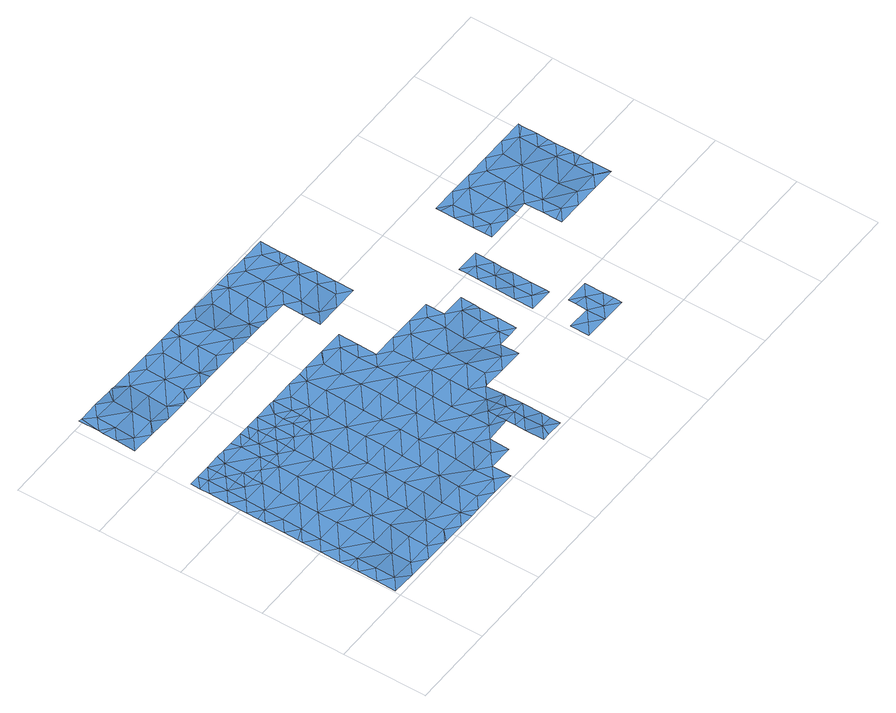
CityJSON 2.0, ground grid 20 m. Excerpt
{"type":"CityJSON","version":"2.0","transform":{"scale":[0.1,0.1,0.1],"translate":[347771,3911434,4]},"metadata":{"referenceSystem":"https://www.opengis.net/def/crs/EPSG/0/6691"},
"CityObjects":{
"waterbody1":{"type":"WaterBody","attributes":{"name":"7","class":"1140","function":"1","WaterBodyRiverFloodingRiskAttribute.description":"4","WaterBodyRiverFloodingRiskAttribute.rankOrg":"2","WaterBodyRiverFloodingRiskAttribute.adminType":"2","WaterBodyRiverFloodingRiskAttribute.scale":"L2"},"geometry":[{"type":"MultiSurface","lod":"1","boundaries":[[[0,1,2]],[[1,3,2]],[[4,2,3]],[[5,6,0]],[[7,8,9]],[[10,9,8]],[[11,10,8]],[[12,13,9]],[[14,15,9]],[[14,9,13]],[[3,14,13]],[[16,14,3]],[[17,18,15]],[[15,18,19]],[[15,19,20]],[[15,20,7]],[[21,7,20]],[[21,22,7]],[[7,22,23]],[[9,15,7]],[[24,1,0]],[[0,2,5]],[[25,26,8]],[[27,25,8]],[[8,7,27]],[[14,17,15]],[[1,16,3]],[[4,3,13]],[[9,10,12]],[[28,0,6]],[[28,24,0]],[[29,24,28]],[[8,26,11]],[[23,27,7]]]}]},
"waterbody2":{"type":"WaterBody","attributes":{"name":"7","class":"1140","function":"1","WaterBodyRiverFloodingRiskAttribute.description":"4","WaterBodyRiverFloodingRiskAttribute.rankOrg":"1","WaterBodyRiverFloodingRiskAttribute.adminType":"2","WaterBodyRiverFloodingRiskAttribute.scale":"L2"},"geometry":[{"type":"MultiSurface","lod":"1","boundaries":[[[30,31,32]],[[33,31,30]],[[34,31,33]],[[31,34,35]],[[35,34,36]],[[34,37,36]],[[37,34,38]],[[39,38,34]],[[40,41,42]],[[40,43,41]],[[43,44,41]],[[45,44,43]],[[45,46,44]],[[46,45,47]],[[47,45,48]],[[45,49,48]],[[50,49,45]],[[51,49,50]],[[51,52,49]],[[52,51,53]],[[51,54,53]],[[55,54,51]],[[56,54,55]],[[54,56,57]],[[58,59,50]],[[55,50,59]],[[58,50,60]],[[61,60,50]],[[62,60,61]],[[62,61,63]],[[43,63,61]],[[64,65,66]],[[67,64,68]],[[37,69,70]],[[71,69,37]],[[72,69,71]],[[72,73,74]],[[72,74,69]],[[75,76,74]],[[77,78,76]],[[79,78,77]],[[80,78,79]],[[78,80,41]],[[41,81,78]],[[78,81,76]],[[76,81,74]],[[46,64,67]],[[46,67,81]],[[81,67,74]],[[74,67,69]],[[69,67,68]],[[69,68,70]],[[70,68,64]],[[70,64,66]],[[36,70,66]],[[36,66,82]],[[83,84,85]],[[86,85,84]],[[87,88,89]],[[87,89,90]],[[90,89,91]],[[92,91,89]],[[93,91,92]],[[91,93,94]],[[95,36,82]],[[95,82,96]],[[96,82,97]],[[96,97,98]],[[96,98,99]],[[99,98,100]],[[100,98,101]],[[100,101,102]],[[100,102,103]],[[103,102,104]],[[103,104,105]],[[105,104,106]],[[106,104,107]],[[106,107,108]],[[106,108,109]],[[109,108,110]],[[109,110,111]],[[111,110,112]],[[113,112,88]],[[112,113,111]],[[113,114,111]],[[115,114,113]],[[83,114,115]],[[114,83,116]],[[116,83,85]],[[93,117,94]],[[117,93,118]],[[117,118,119]],[[120,117,119]],[[121,122,123]],[[124,125,126]],[[127,125,124]],[[128,129,130]],[[130,129,131]],[[130,131,132]],[[130,132,94]],[[94,132,133]],[[134,133,135]],[[132,135,133]],[[131,135,132]],[[136,137,138]],[[136,138,139]],[[139,138,140]],[[139,140,141]],[[142,141,140]],[[142,52,141]],[[143,52,142]],[[48,52,144]],[[143,144,52]],[[144,143,145]],[[144,145,146]],[[146,47,144]],[[64,47,146]],[[64,146,65]],[[147,148,149]],[[150,151,133]],[[152,153,154]],[[155,153,152]],[[156,138,157]],[[158,138,156]],[[158,156,124]],[[159,158,124]],[[160,158,159]],[[140,158,160]],[[161,140,160]],[[104,161,160]],[[107,160,159]],[[107,159,162]],[[162,159,163]],[[163,118,162]],[[118,163,122]],[[126,122,163]],[[108,162,118]],[[163,159,124]],[[164,165,166]],[[166,165,53]],[[53,165,139]],[[165,136,139]],[[165,164,136]],[[138,137,157]],[[140,138,158]],[[141,53,139]],[[161,142,140]],[[143,142,161]],[[143,161,167]],[[102,167,161]],[[167,145,143]],[[101,145,167]],[[65,146,145]],[[97,65,145]],[[97,66,65]],[[96,168,95]],[[96,149,168]],[[96,169,149]],[[170,149,169]],[[149,170,147]],[[2,147,170]],[[2,4,147]],[[171,172,22]],[[23,22,172]],[[27,23,172]],[[25,27,173]],[[25,173,26]],[[174,26,173]],[[174,175,26]],[[32,175,174]],[[32,176,175]],[[32,35,176]],[[35,168,176]],[[176,168,148]],[[176,148,175]],[[10,175,148]],[[175,10,11]],[[12,10,148]],[[13,12,148]],[[147,13,148]],[[11,26,175]],[[172,173,27]],[[172,177,173]],[[178,179,180]],[[178,17,179]],[[180,179,1]],[[16,1,179]],[[16,179,14]],[[1,181,180]],[[24,181,1]],[[24,29,181]],[[28,6,182]],[[183,182,6]],[[183,184,182]],[[183,185,184]],[[186,185,183]],[[186,187,185]],[[186,103,187]],[[103,188,187]],[[187,188,189]],[[109,189,188]],[[105,109,188]],[[187,189,185]],[[183,170,186]],[[185,189,184]],[[116,184,189]],[[153,184,116]],[[111,116,189]],[[153,182,184]],[[183,6,170]],[[6,5,170]],[[182,29,28]],[[182,190,29]],[[191,181,29]],[[191,192,181]],[[192,180,181]],[[17,178,18]],[[14,179,17]],[[4,13,147]],[[5,2,170]],[[169,186,170]],[[99,186,169]],[[168,149,148]],[[35,95,168]],[[82,66,97]],[[98,97,145]],[[99,169,96]],[[99,100,186]],[[98,145,101]],[[167,102,101]],[[100,103,186]],[[102,161,104]],[[103,105,188]],[[104,160,107]],[[108,107,162]],[[106,109,105]],[[108,93,110]],[[189,109,111]],[[110,89,112]],[[115,193,83]],[[116,111,114]],[[153,116,85]],[[193,84,83]],[[112,89,88]],[[194,87,90]],[[90,91,151]],[[110,92,89]],[[110,93,92]],[[108,118,93]],[[118,122,119]],[[117,120,130]],[[195,120,119]],[[121,195,119]],[[122,121,119]],[[123,122,126]],[[126,163,124]],[[124,156,127]],[[128,130,120]],[[94,117,130]],[[94,133,91]],[[153,155,190]],[[155,191,190]],[[171,196,197]],[[198,199,174]],[[200,32,199]],[[30,32,200]],[[166,54,57]],[[59,56,55]],[[53,54,166]],[[53,141,52]],[[55,51,50]],[[61,50,45]],[[49,52,48]],[[47,48,144]],[[46,47,64]],[[44,46,81]],[[43,61,45]],[[41,44,81]],[[42,41,80]],[[63,43,40]],[[77,76,75]],[[74,73,75]],[[37,38,71]],[[70,36,37]],[[35,36,95]],[[39,34,33]],[[31,35,32]],[[199,32,174]],[[173,198,174]],[[198,173,177]],[[172,197,177]],[[197,172,171]],[[191,29,190]],[[190,182,153]],[[85,154,153]],[[86,154,85]],[[194,90,151]],[[151,91,133]],[[134,150,133]]]}]},
"waterbody3":{"type":"WaterBody","attributes":{"name":"7","class":"1140","function":"1","WaterBodyRiverFloodingRiskAttribute.description":"4","WaterBodyRiverFloodingRiskAttribute.rankOrg":"1","WaterBodyRiverFloodingRiskAttribute.adminType":"2","WaterBodyRiverFloodingRiskAttribute.scale":"L2"},"geometry":[{"type":"MultiSurface","lod":"1","boundaries":[[[201,202,203]],[[204,202,201]],[[205,206,207]],[[208,209,210]],[[210,209,207]],[[211,210,207]],[[211,207,206]],[[212,211,206]],[[213,214,215]],[[214,213,216]],[[211,212,217]],[[218,219,220]],[[220,219,221]],[[221,222,220]],[[220,222,223]],[[222,224,223]],[[225,224,222]],[[226,225,222]],[[215,227,228]],[[226,222,229]],[[226,229,230]],[[230,229,231]],[[232,230,231]],[[227,215,214]],[[233,234,235]],[[224,235,223]],[[203,232,231]],[[231,229,201]],[[221,229,222]],[[218,220,223]],[[221,219,204]],[[236,237,218]],[[237,219,218]],[[237,236,238]],[[216,239,240]],[[240,214,216]],[[241,242,227]],[[243,210,211]],[[244,245,241]],[[208,210,246]],[[247,248,246]],[[246,248,249]],[[208,246,249]],[[250,208,249]],[[245,244,251]],[[244,252,251]],[[253,254,255]],[[234,256,235]],[[257,258,253]],[[259,256,260]],[[223,235,256]],[[225,261,224]],[[241,227,214]],[[201,229,221]],[[221,204,201]],[[231,201,203]],[[259,223,256]],[[223,259,218]],[[218,259,236]],[[236,259,260]],[[236,260,262]],[[262,263,264]],[[265,252,266]],[[263,267,264]],[[268,262,264]],[[268,236,262]],[[268,269,236]],[[238,236,269]],[[268,239,269]],[[240,239,268]],[[264,240,268]],[[240,264,214]],[[267,214,264]],[[214,267,241]],[[244,266,252]],[[266,244,241]],[[266,241,267]],[[266,267,263]],[[266,263,265]],[[263,270,265]],[[270,263,254]],[[263,255,254]],[[262,255,263]],[[255,257,253]],[[262,257,255]],[[260,257,262]],[[256,257,260]],[[257,256,258]],[[258,256,271]],[[271,256,234]],[[272,245,251]],[[245,272,247]],[[245,247,246]],[[245,246,210]],[[210,243,245]],[[245,243,241]],[[242,241,243]],[[211,242,243]],[[217,242,211]],[[273,242,217]],[[242,273,274]],[[242,274,227]],[[228,227,274]],[[224,275,235]],[[276,205,207]],[[276,207,209]],[[277,208,250]],[[277,209,208]],[[278,233,275]],[[224,279,275]],[[279,278,275]],[[275,233,235]],[[277,250,280]],[[281,209,277]],[[276,209,281]],[[261,279,224]]]}]},
"waterbody4":{"type":"WaterBody","attributes":{"name":"7","class":"1140","function":"1","WaterBodyRiverFloodingRiskAttribute.description":"4","WaterBodyRiverFloodingRiskAttribute.rankOrg":"1","WaterBodyRiverFloodingRiskAttribute.adminType":"2","WaterBodyRiverFloodingRiskAttribute.scale":"L2"},"geometry":[{"type":"MultiSurface","lod":"1","boundaries":[[[282,283,284]],[[285,283,286]],[[286,283,287]],[[287,283,288]],[[289,288,283]],[[290,287,288]],[[282,289,283]],[[284,283,285]],[[291,288,289]],[[292,290,288]],[[288,291,292]],[[290,292,137]]]}]},
"waterbody5":{"type":"WaterBody","attributes":{"name":"7","class":"1140","function":"1","WaterBodyRiverFloodingRiskAttribute.description":"4","WaterBodyRiverFloodingRiskAttribute.rankOrg":"2","WaterBodyRiverFloodingRiskAttribute.adminType":"2","WaterBodyRiverFloodingRiskAttribute.scale":"L2"},"geometry":[{"type":"MultiSurface","lod":"1","boundaries":[[[293,125,127]],[[127,156,293]],[[156,157,293]],[[157,137,292]],[[292,291,293]],[[293,291,125]],[[157,292,293]]]}]},
"waterbody6":{"type":"WaterBody","attributes":{"name":"7","class":"1140","function":"1","WaterBodyRiverFloodingRiskAttribute.description":"4","WaterBodyRiverFloodingRiskAttribute.rankOrg":"1","WaterBodyRiverFloodingRiskAttribute.adminType":"2","WaterBodyRiverFloodingRiskAttribute.scale":"L2"},"geometry":[{"type":"MultiSurface","lod":"1","boundaries":[[[294,295,296]],[[297,298,299]],[[300,301,302]],[[303,297,299]],[[303,294,296]],[[303,296,297]],[[295,297,296]],[[298,304,299]],[[301,299,304]],[[302,305,300]],[[306,300,305]],[[303,300,306]],[[301,300,299]],[[303,299,300]]]}]},
"waterbody7":{"type":"WaterBody","attributes":{"name":"7","class":"1140","function":"1","WaterBodyRiverFloodingRiskAttribute.description":"4","WaterBodyRiverFloodingRiskAttribute.rankOrg":"1","WaterBodyRiverFloodingRiskAttribute.adminType":"2","WaterBodyRiverFloodingRiskAttribute.scale":"L2"},"geometry":[{"type":"MultiSurface","lod":"1","boundaries":[[[307,308,309]],[[310,309,308]],[[307,311,312]],[[313,312,311]],[[314,312,313]],[[314,313,315]],[[310,308,316]],[[312,317,318]],[[308,318,316]],[[318,308,312]],[[308,307,312]],[[319,320,321]],[[315,313,320]],[[317,312,314]],[[319,315,320]],[[321,320,322]],[[322,320,323]],[[323,320,313]],[[313,311,323]]]}]},
"waterbody8":{"type":"WaterBody","attributes":{"name":"7","class":"1140","function":"1","WaterBodyRiverFloodingRiskAttribute.description":"4","WaterBodyRiverFloodingRiskAttribute.rankOrg":"1","WaterBodyRiverFloodingRiskAttribute.adminType":"2","WaterBodyRiverFloodingRiskAttribute.scale":"L2"},"geometry":[{"type":"MultiSurface","lod":"1","boundaries":[[[324,325,326]],[[327,328,329]],[[330,331,332]],[[333,334,335]],[[336,337,335]],[[335,337,338]],[[338,337,339]],[[337,327,340]],[[329,340,327]],[[329,341,340]],[[342,339,340]],[[338,339,342]],[[338,342,343]],[[344,345,346]],[[345,347,324]],[[347,325,324]],[[336,327,337]],[[348,349,350]],[[351,352,353]],[[324,326,331]],[[354,332,331]],[[331,355,354]],[[355,331,326]],[[348,356,349]],[[357,358,359]],[[353,358,357]],[[332,328,330]],[[327,330,328]],[[336,330,327]],[[331,330,336]],[[324,331,336]],[[336,345,324]],[[336,346,345]],[[335,346,336]],[[334,346,335]],[[352,360,353]],[[334,344,346]],[[338,361,333]],[[361,338,362]],[[363,362,343]],[[363,343,364]],[[364,343,365]],[[366,365,342]],[[367,366,342]],[[366,367,368]],[[368,367,369]],[[369,367,341]],[[357,344,334]],[[357,349,344]],[[357,359,349]],[[353,360,358]],[[334,351,353]],[[351,334,333]],[[338,333,335]],[[362,338,343]],[[365,343,342]],[[342,340,367]],[[367,340,341]],[[337,340,339]],[[359,350,349]],[[344,349,370]],[[349,356,370]],[[371,370,356]],[[371,372,370]],[[370,372,345]],[[373,345,372]],[[373,347,345]],[[344,370,345]],[[353,357,334]]]}]}
},
"vertices":[
[264,448,9],[236,471,9],[235,425,8],[207,449,9],[207,425,8],[264,425,8],[292,424,8],[94,497,9],[94,451,9],[150,450,9],[122,427,8],[93,427,8],[150,426,8],[178,426,8],[179,472,9],[151,496,9],[208,472,9],[180,495,9],[180,518,9],[147,519,9],[123,519,9],[102,520,9],[66,520,9],[66,497,9],[264,471,9],[65,451,9],[65,428,8],[66,474,9],[292,447,9],[293,470,9],
[6,336,8],[34,313,8],[35,359,8],[6,290,8],[34,267,8],[91,312,8],[91,266,8],[33,220,8],[5,244,8],[5,256,8],[115,11,4],[87,35,4],[59,12,5],[143,34,4],[144,80,4],[201,79,3],[145,126,8],[202,125,8],[259,124,8],[258,78,4],[257,32,5],[315,77,4],[315,123,8],[371,76,4],[371,30,5],[314,31,4],[342,7,5],[399,6,5],[263,8,4],[285,8,4],[228,9,4],[200,33,4],[177,10,4],[171,10,4],[146,172,8],[203,218,8],[147,218,8],[88,127,8],[89,173,8],[32,174,8],[90,219,8],[4,198,8],[3,152,8],[3,127,8],[31,128,8],[3,105,8],[31,82,8],[2,59,8],[30,36,8],[1,13,8],[58,12,5],[87,81,4],[147,265,8],[492,490,9],[464,514,9],[435,491,9],[461,514,9],[633,418,8],[576,419,8],[604,396,8],[661,395,8],[660,348,8],[603,349,8],[603,303,8],[659,302,4],[148,311,8],[205,310,8],[204,264,8],[261,263,8],[262,309,8],[319,308,8],[318,262,8],[375,261,8],[375,307,8],[431,260,8],[432,306,8],[489,305,8],[488,259,8],[546,304,8],[490,351,8],[547,350,8],[491,398,8],[547,397,8],[519,420,8],[491,444,9],[520,466,9],[434,445,9],[659,256,4],[602,257,8],[658,210,7],[687,232,5],[629,187,7],[601,211,8],[576,188,8],[543,166,8],[571,142,12],[572,188,8],[543,142,12],[716,232,5],[743,232,5],[715,255,5],[744,278,5],[716,301,5],[717,348,8],[745,338,7],[745,324,6],[457,98,7],[514,97,13],[486,120,8],[429,121,8],[430,167,8],[372,122,8],[373,168,8],[316,169,8],[259,170,8],[260,217,8],[203,171,8],[206,402,8],[150,403,8],[206,356,8],[746,370,8],[689,371,8],[386,515,9],[378,492,9],[407,515,9],[350,516,9],[515,143,12],[514,120,12],[487,167,8],[487,213,8],[431,214,8],[374,215,8],[545,258,8],[544,212,8],[456,51,5],[428,75,5],[399,52,5],[317,216,8],[149,357,8],[262,355,8],[263,401,8],[33,521,8],[38,498,8],[37,451,8],[36,405,8],[93,404,8],[92,358,8],[9,475,8],[206,518,9],[208,495,9],[237,517,9],[265,494,9],[321,447,9],[320,400,8],[378,446,9],[377,400,8],[319,354,8],[376,353,8],[433,352,8],[434,399,8],[322,493,9],[294,516,9],[283,517,9],[521,513,9],[690,417,8],[686,186,7],[10,521,8],[9,499,8],[8,429,8],[7,383,8],[7,355,8],
[550,581,9],[522,559,9],[578,558,11],[522,605,11],[12,660,20],[69,659,18],[41,683,19],[42,775,22],[42,729,21],[98,728,19],[98,682,18],[74,659,18],[270,656,16],[268,679,15],[239,656,15],[296,655,17],[126,658,15],[495,675,12],[523,651,12],[552,674,12],[551,628,12],[609,673,12],[553,720,13],[610,719,13],[638,696,13],[637,649,12],[211,680,15],[195,657,15],[608,627,12],[636,603,12],[607,581,12],[635,557,12],[582,789,13],[526,790,13],[554,766,13],[438,676,13],[466,652,13],[439,653,14],[353,654,17],[325,678,17],[212,726,16],[154,681,14],[155,727,16],[213,772,17],[156,773,17],[99,774,21],[128,797,19],[118,797,19],[71,798,21],[22,798,22],[185,796,17],[242,795,17],[412,792,16],[355,793,17],[383,769,17],[497,767,13],[440,768,14],[469,791,14],[496,721,13],[439,722,14],[638,721,13],[382,723,17],[326,770,17],[326,724,17],[298,794,16],[270,771,16],[269,725,16],[382,677,17],[410,653,15],[330,793,17],[491,791,14],[137,797,18],[173,657,15],[182,657,15],[610,765,13],[13,706,21],[14,752,22],[639,788,13],[638,742,13],[14,799,22],[13,740,22],
[569,27,14],[541,27,15],[569,3,15],[528,4,15],[512,4,15],[513,50,13],[542,73,12],[570,50,14],[513,75,13],[571,96,14],[542,96,14],
[543,119,15],
[799,138,19],[798,92,19],[827,115,19],[855,91,19],[911,90,19],[883,114,19],[884,160,18],[912,136,19],[913,182,18],[855,137,18],[912,110,19],[856,183,18],[856,165,18],
[803,369,14],[831,392,14],[803,394,14],[803,415,14],[802,323,13],[831,346,14],[830,299,11],[859,322,12],[858,276,12],[860,414,14],[859,349,13],[859,368,14],[857,238,13],[829,253,13],[857,230,13],[800,231,13],[801,277,12],
[1174,478,13],[1202,474,14],[1203,501,14],[1061,527,11],[1090,549,12],[1033,550,10],[1118,526,13],[1175,525,14],[1147,548,13],[1031,412,12],[1059,388,13],[1059,434,11],[1117,479,10],[1060,480,11],[1003,435,10],[1003,481,11],[1004,528,10],[976,551,10],[947,482,10],[946,436,11],[1115,387,13],[1173,432,15],[1116,433,11],[1202,455,14],[1199,319,17],[1171,340,17],[1199,316,17],[1030,365,14],[1029,334,15],[1058,342,15],[1203,547,14],[1203,539,14],[1200,362,16],[1115,341,17],[1086,318,16],[1143,317,17],[1029,319,15],[1002,412,11],[974,413,10],[917,413,11],[917,430,11],[918,460,10],[919,506,10],[947,529,9],[919,539,10],[919,552,9],[1172,386,16],[1201,394,16],[1201,409,15],[1201,429,15]
]}
